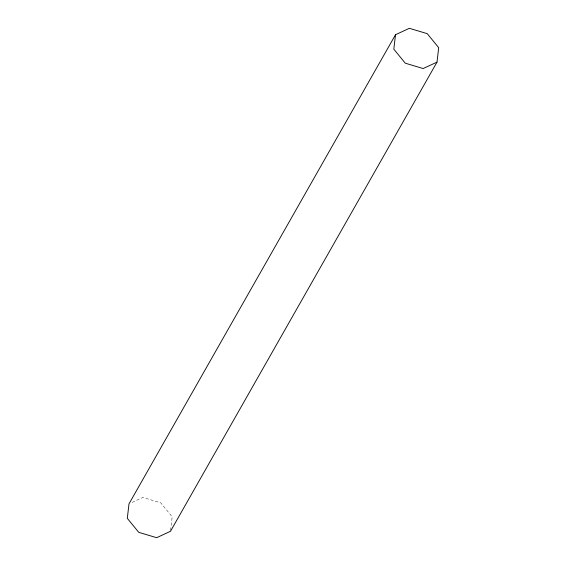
<?xml version="1.0" encoding="UTF-8"?>
<svg xmlns="http://www.w3.org/2000/svg" width="566" height="566" viewBox="0 0 566 566"><rect width="100%" height="100%" fill="white"/><g stroke="black" fill="none" stroke-linecap="round" stroke-linejoin="round"><path stroke-width="0.42" stroke-dasharray="2.83 2.12" d="M170.592 530.42L172.184 516.822L160.723 502.813L142.837 497.45L130.534 503.16"/><path stroke-width="0.85" d="M395.507 34.724L393.816 49.178L405.277 63.187L423.163 68.55L437.009 62.126L438.692 47.671L427.238 33.663L409.352 28.3L395.507 34.724L128.991 503.874L127.308 518.329L138.762 532.337L156.648 537.7L170.493 531.276L437.009 62.126"/></g></svg>
